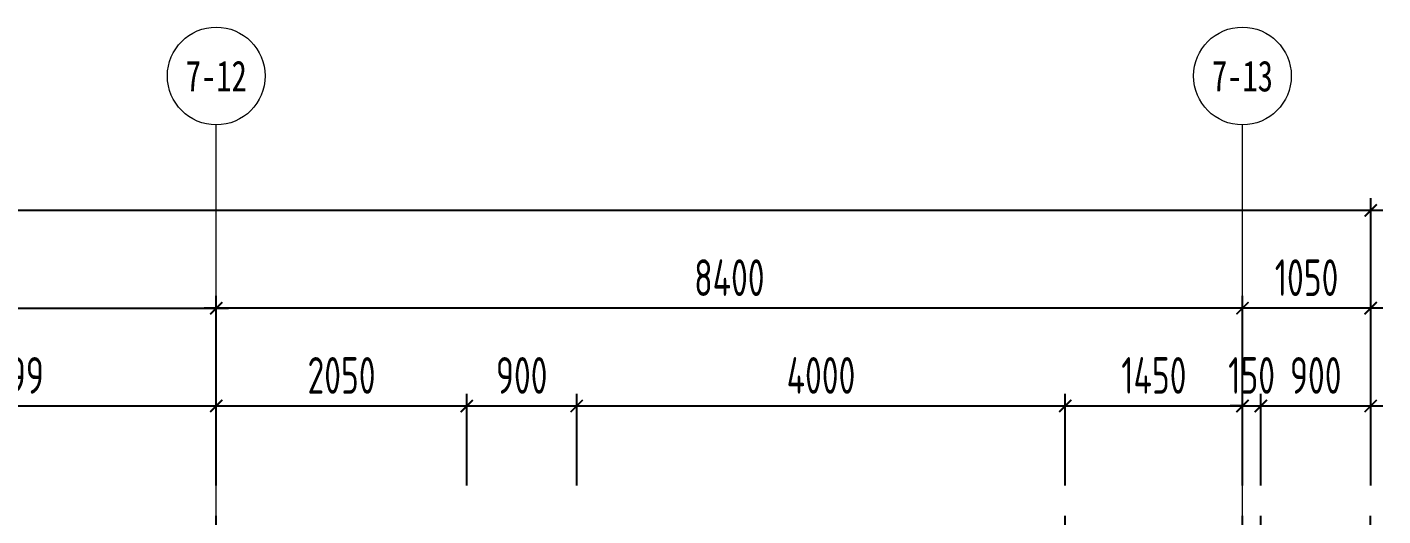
# Model space of a CAD drawing. Header units: millimetres. Extents: x -202076 to 1082610, y -439651 to 179350.
# Drawn here: x 449349 to 460448, y -387590 to -383590 of the extents above; entities that cross this region are included whole.
import ezdxf
from ezdxf.enums import TextEntityAlignment as Align

# ---------------------------------------------------------------- set-up
doc = ezdxf.new("R2010")
doc.units = ezdxf.units.MM
doc.header["$LTSCALE"] = 1000
doc.linetypes.add('DOTE', pattern=[2.42, 2, -0.2, 0.02, -0.2])
for name, color, linetype in [('02-TEXT_轴号', 7, 'Continuous'), ('A_AXIS-轴线', 36, 'DOTE'), ('AXIS_TEXT', 7, 'Continuous')]:
    doc.layers.add(name, color=color, linetype=linetype)
doc.layers.add('DIM', color=3, linetype='Continuous', lineweight=0)
doc.styles.add('_TCH_AXIS', font='STXIHEI.TTF', dxfattribs={"width": 0.75})
doc.styles.add('COMPLEX', font='COMPLEX')
doc.styles.add('TSSD_Dimension', font='tssdeng.shx', dxfattribs={"width": 0.7, "bigfont": 'hztxt.shx'})
doc.dimstyles.new('TSSD_100_100', dxfattribs={"dimtxt": 300, "dimasz": 100, "dimexe": 100, "dimexo": 250, "dimgap": 100, "dimtad": 1, "dimdec": 0, "dimzin": 0, "dimdsep": 46, "dimtxsty": 'TSSD_Dimension', "dimblk": 'ARCHTICK', "dimcen": 0, "dimdle": 100, "dimclrt": 7, "dimadec": 0, "dimazin": 0, "dimtfac": 1, "dimtdec": 0, "dimtix": 1, "dimtmove": 2, "dimatfit": 3, "dimfxl": 1, "dimtolj": 1, "dimtzin": 0, "dimarcsym": 0})

# ---------------------------------------------------------------- blocks, each defined once
blk = doc.blocks.new('_AXISO')
blk.add_circle((0, 0), 0.5)
at = {"layer": 'AXIS_TEXT', "style": 'COMPLEX', "width": 1.041667}
blk.add_attdef('A', text='', height=0.56, dxfattribs=at).set_placement((-0.25, -0.28), (0.25, -0.28), align=Align.FIT)
blk = doc.blocks.new('_ARCHTICK')
at = {"color": 0, "linetype": 'ByBlock', "const_width": 0.15}
blk.add_lwpolyline([(-0.5, -0.5), (0.5, 0.5)], dxfattribs=at)
blk = doc.blocks.new('*D2804')
at = {"layer": 'Defpoints', "color": 0, "transparency": 16777216}
for p in [(450898, -385890), (442498, -387590), (450898, -387590)]:
    blk.add_point(p, dxfattribs=at)
at = {"layer": 'DIM', "color": 0, "lineweight": -2, "transparency": 16777216}
for p, q in [((442398, -385890), (450998, -385890)), ((442498, -387340), (442498, -385790)), ((450898, -387340), (450898, -385790))]:
    blk.add_line(p, q, dxfattribs=at)
at = {"layer": 'DIM', "color": 0, "lineweight": -2, "transparency": 16777216, "xscale": 100, "yscale": 100, "zscale": 100, "rotation": 180}
blk.add_blockref('_ARCHTICK', (442498, -385890), dxfattribs=at)
at = {"layer": 'DIM', "color": 0, "lineweight": -2, "transparency": 16777216, "xscale": 100, "yscale": 100, "zscale": 100}
blk.add_blockref('_ARCHTICK', (450898, -385890), dxfattribs=at)
at = {"layer": 'DIM', "color": 7, "transparency": 16777216, "insert": (446698, -385640), "char_height": 300, "attachment_point": 5, "style": 'TSSD_Dimension'}
blk.add_mtext('\\A1;8400', dxfattribs=at)
blk = doc.blocks.new('*D2813')
at = {"layer": 'Defpoints', "color": 0, "transparency": 16777216}
for p in [(453848, -386690), (452948, -387590), (453848, -387590)]:
    blk.add_point(p, dxfattribs=at)
at = {"layer": 'DIM', "color": 0, "lineweight": -2, "transparency": 16777216}
for p, q in [((452948, -387340), (452948, -386590)), ((453848, -387340), (453848, -386590)), ((452848, -386690), (453948, -386690))]:
    blk.add_line(p, q, dxfattribs=at)
at = {"layer": 'DIM', "color": 0, "lineweight": -2, "transparency": 16777216, "xscale": 100, "yscale": 100, "zscale": 100, "rotation": 180}
blk.add_blockref('_ARCHTICK', (452948, -386690), dxfattribs=at)
at = {"layer": 'DIM', "color": 0, "lineweight": -2, "transparency": 16777216, "xscale": 100, "yscale": 100, "zscale": 100}
blk.add_blockref('_ARCHTICK', (453848, -386690), dxfattribs=at)
at = {"layer": 'DIM', "color": 7, "transparency": 16777216, "insert": (453398, -386440), "char_height": 300, "attachment_point": 5, "style": 'TSSD_Dimension'}
blk.add_mtext('\\A1;900', dxfattribs=at)
blk = doc.blocks.new('*D2819')
at = {"layer": 'Defpoints', "color": 0, "transparency": 16777216}
for p in [(425698, -385090), (425698, -387590), (460348, -387590)]:
    blk.add_point(p, dxfattribs=at)
at = {"layer": 'DIM', "color": 0, "lineweight": -2, "transparency": 16777216}
for p, q in [((425698, -387340), (425698, -384990)), ((460348, -387340), (460348, -384990)), ((460448, -385090), (425598, -385090))]:
    blk.add_line(p, q, dxfattribs=at)
at = {"layer": 'DIM', "color": 0, "lineweight": -2, "transparency": 16777216, "xscale": 100, "yscale": 100, "zscale": 100, "rotation": 180}
blk.add_blockref('_ARCHTICK', (425698, -385090), dxfattribs=at)
at = {"layer": 'DIM', "color": 0, "lineweight": -2, "transparency": 16777216, "xscale": 100, "yscale": 100, "zscale": 100}
blk.add_blockref('_ARCHTICK', (460348, -385090), dxfattribs=at)
at = {"layer": 'DIM', "color": 7, "transparency": 16777216, "insert": (443023, -384840), "char_height": 300, "attachment_point": 5, "style": 'TSSD_Dimension'}
blk.add_mtext('\\A1;34650', dxfattribs=at)
blk = doc.blocks.new('*D2836')
at = {"layer": 'Defpoints', "color": 0, "transparency": 16777216}
for p in [(450898, -385890), (450898, -387590), (459298, -387590)]:
    blk.add_point(p, dxfattribs=at)
at = {"layer": 'DIM', "color": 0, "lineweight": -2, "transparency": 16777216}
for p, q in [((459398, -385890), (450798, -385890)), ((450898, -387340), (450898, -385790)), ((459298, -387340), (459298, -385790))]:
    blk.add_line(p, q, dxfattribs=at)
at = {"layer": 'DIM', "color": 0, "lineweight": -2, "transparency": 16777216, "xscale": 100, "yscale": 100, "zscale": 100, "rotation": 180}
blk.add_blockref('_ARCHTICK', (450898, -385890), dxfattribs=at)
at = {"layer": 'DIM', "color": 0, "lineweight": -2, "transparency": 16777216, "xscale": 100, "yscale": 100, "zscale": 100}
blk.add_blockref('_ARCHTICK', (459298, -385890), dxfattribs=at)
at = {"layer": 'DIM', "color": 7, "transparency": 16777216, "insert": (455098, -385640), "char_height": 300, "attachment_point": 5, "style": 'TSSD_Dimension'}
blk.add_mtext('\\A1;8400', dxfattribs=at)
blk = doc.blocks.new('*D2837')
at = {"layer": 'Defpoints', "color": 0, "transparency": 16777216}
for p in [(459298, -386690), (457848, -387590), (459298, -387590)]:
    blk.add_point(p, dxfattribs=at)
at = {"layer": 'DIM', "color": 0, "lineweight": -2, "transparency": 16777216}
for p, q in [((457848, -387340), (457848, -386590)), ((459298, -387340), (459298, -386590)), ((457748, -386690), (459398, -386690))]:
    blk.add_line(p, q, dxfattribs=at)
at = {"layer": 'DIM', "color": 0, "lineweight": -2, "transparency": 16777216, "xscale": 100, "yscale": 100, "zscale": 100, "rotation": 180}
blk.add_blockref('_ARCHTICK', (457848, -386690), dxfattribs=at)
at = {"layer": 'DIM', "color": 0, "lineweight": -2, "transparency": 16777216, "xscale": 100, "yscale": 100, "zscale": 100}
blk.add_blockref('_ARCHTICK', (459298, -386690), dxfattribs=at)
at = {"layer": 'DIM', "color": 7, "transparency": 16777216, "insert": (458573, -386440), "char_height": 300, "attachment_point": 5, "style": 'TSSD_Dimension'}
blk.add_mtext('\\A1;1450', dxfattribs=at)
blk = doc.blocks.new('*D2841')
at = {"layer": 'Defpoints', "color": 0, "transparency": 16777216}
for p in [(450898, -386690), (447499, -387590), (450898, -387590)]:
    blk.add_point(p, dxfattribs=at)
at = {"layer": 'DIM', "color": 0, "lineweight": -2, "transparency": 16777216}
for p, q in [((447499, -387340), (447499, -386590)), ((450898, -387340), (450898, -386590)), ((447399, -386690), (450998, -386690))]:
    blk.add_line(p, q, dxfattribs=at)
at = {"layer": 'DIM', "color": 0, "lineweight": -2, "transparency": 16777216, "xscale": 100, "yscale": 100, "zscale": 100, "rotation": 180}
blk.add_blockref('_ARCHTICK', (447499, -386690), dxfattribs=at)
at = {"layer": 'DIM', "color": 0, "lineweight": -2, "transparency": 16777216, "xscale": 100, "yscale": 100, "zscale": 100}
blk.add_blockref('_ARCHTICK', (450898, -386690), dxfattribs=at)
at = {"layer": 'DIM', "color": 7, "transparency": 16777216, "insert": (449198, -386440), "char_height": 300, "attachment_point": 5, "style": 'TSSD_Dimension'}
blk.add_mtext('\\A1;3399', dxfattribs=at)
blk = doc.blocks.new('*D2846')
at = {"layer": 'Defpoints', "color": 0, "transparency": 16777216}
for p in [(459448, -386690), (459298, -387590), (459448, -387590)]:
    blk.add_point(p, dxfattribs=at)
at = {"layer": 'DIM', "color": 0, "lineweight": -2, "transparency": 16777216}
for p, q in [((459298, -387340), (459298, -386590)), ((459448, -387340), (459448, -386590)), ((459298, -386690), (459198, -386690)), ((459298, -386690), (459448, -386690)), ((459448, -386690), (459548, -386690))]:
    blk.add_line(p, q, dxfattribs=at)
at = {"layer": 'DIM', "color": 0, "lineweight": -2, "transparency": 16777216, "xscale": 100, "yscale": 100, "zscale": 100}
blk.add_blockref('_ARCHTICK', (459298, -386690), dxfattribs=at)
at = {"layer": 'DIM', "color": 0, "lineweight": -2, "transparency": 16777216, "xscale": 100, "yscale": 100, "zscale": 100, "rotation": 180}
blk.add_blockref('_ARCHTICK', (459448, -386690), dxfattribs=at)
at = {"layer": 'DIM', "color": 7, "transparency": 16777216, "insert": (459373, -386440), "char_height": 300, "attachment_point": 5, "style": 'TSSD_Dimension'}
blk.add_mtext('\\A1;150', dxfattribs=at)
blk = doc.blocks.new('*D2847')
at = {"layer": 'Defpoints', "color": 0, "transparency": 16777216}
for p in [(460348, -386690), (459448, -387590), (460348, -387590)]:
    blk.add_point(p, dxfattribs=at)
at = {"layer": 'DIM', "color": 0, "lineweight": -2, "transparency": 16777216}
for p, q in [((459448, -387340), (459448, -386590)), ((460348, -387340), (460348, -386590)), ((459348, -386690), (460448, -386690))]:
    blk.add_line(p, q, dxfattribs=at)
at = {"layer": 'DIM', "color": 0, "lineweight": -2, "transparency": 16777216, "xscale": 100, "yscale": 100, "zscale": 100, "rotation": 180}
blk.add_blockref('_ARCHTICK', (459448, -386690), dxfattribs=at)
at = {"layer": 'DIM', "color": 0, "lineweight": -2, "transparency": 16777216, "xscale": 100, "yscale": 100, "zscale": 100}
blk.add_blockref('_ARCHTICK', (460348, -386690), dxfattribs=at)
at = {"layer": 'DIM', "color": 7, "transparency": 16777216, "insert": (459898, -386440), "char_height": 300, "attachment_point": 5, "style": 'TSSD_Dimension'}
blk.add_mtext('\\A1;900', dxfattribs=at)
blk = doc.blocks.new('*D2848')
at = {"layer": 'Defpoints', "color": 0, "transparency": 16777216}
for p in [(459298, -385890), (459298, -387590), (460348, -387590)]:
    blk.add_point(p, dxfattribs=at)
at = {"layer": 'DIM', "color": 0, "lineweight": -2, "transparency": 16777216}
for p, q in [((460448, -385890), (459198, -385890)), ((459298, -387340), (459298, -385790)), ((460348, -387340), (460348, -385790))]:
    blk.add_line(p, q, dxfattribs=at)
at = {"layer": 'DIM', "color": 0, "lineweight": -2, "transparency": 16777216, "xscale": 100, "yscale": 100, "zscale": 100, "rotation": 180}
blk.add_blockref('_ARCHTICK', (459298, -385890), dxfattribs=at)
at = {"layer": 'DIM', "color": 0, "lineweight": -2, "transparency": 16777216, "xscale": 100, "yscale": 100, "zscale": 100}
blk.add_blockref('_ARCHTICK', (460348, -385890), dxfattribs=at)
at = {"layer": 'DIM', "color": 7, "transparency": 16777216, "insert": (459823, -385640), "char_height": 300, "attachment_point": 5, "style": 'TSSD_Dimension'}
blk.add_mtext('\\A1;1050', dxfattribs=at)
blk = doc.blocks.new('*D3634')
at = {"layer": 'Defpoints', "color": 0, "transparency": 16777216}
for p in [(452948, -386690), (450898, -387590), (452948, -387590)]:
    blk.add_point(p, dxfattribs=at)
at = {"layer": 'DIM', "color": 0, "lineweight": -2, "transparency": 16777216}
for p, q in [((450898, -387340), (450898, -386590)), ((452948, -387340), (452948, -386590)), ((450798, -386690), (453048, -386690))]:
    blk.add_line(p, q, dxfattribs=at)
at = {"layer": 'DIM', "color": 0, "lineweight": -2, "transparency": 16777216, "xscale": 100, "yscale": 100, "zscale": 100, "rotation": 180}
blk.add_blockref('_ARCHTICK', (450898, -386690), dxfattribs=at)
at = {"layer": 'DIM', "color": 0, "lineweight": -2, "transparency": 16777216, "xscale": 100, "yscale": 100, "zscale": 100}
blk.add_blockref('_ARCHTICK', (452948, -386690), dxfattribs=at)
at = {"layer": 'DIM', "color": 7, "transparency": 16777216, "insert": (451923, -386440), "char_height": 300, "attachment_point": 5, "style": 'TSSD_Dimension'}
blk.add_mtext('\\A1;2050', dxfattribs=at)
blk = doc.blocks.new('*D3635')
at = {"layer": 'Defpoints', "color": 0, "transparency": 16777216}
for p in [(457848, -386690), (453848, -387590), (457848, -387590)]:
    blk.add_point(p, dxfattribs=at)
at = {"layer": 'DIM', "color": 0, "lineweight": -2, "transparency": 16777216}
for p, q in [((453848, -387340), (453848, -386590)), ((457848, -387340), (457848, -386590)), ((453748, -386690), (457948, -386690))]:
    blk.add_line(p, q, dxfattribs=at)
at = {"layer": 'DIM', "color": 0, "lineweight": -2, "transparency": 16777216, "xscale": 100, "yscale": 100, "zscale": 100, "rotation": 180}
blk.add_blockref('_ARCHTICK', (453848, -386690), dxfattribs=at)
at = {"layer": 'DIM', "color": 0, "lineweight": -2, "transparency": 16777216, "xscale": 100, "yscale": 100, "zscale": 100}
blk.add_blockref('_ARCHTICK', (457848, -386690), dxfattribs=at)
at = {"layer": 'DIM', "color": 7, "transparency": 16777216, "insert": (455848, -386440), "char_height": 300, "attachment_point": 5, "style": 'TSSD_Dimension'}
blk.add_mtext('\\A1;4000', dxfattribs=at)

msp = doc.modelspace()

# ---------------------------------------------------------------- linework, layer by layer
at = {"layer": 'A_AXIS-轴线'}
for p, q in [((450897.6, -400189.5), (450897.6, -387589.5)), ((457847.6, -400189.5), (457847.6, -387589.5)), ((459297.6, -400189.5), (459297.6, -387589.5)), ((459447.6, -400189.5), (459447.6, -387589.5)), ((460347.6, -400189.5), (460347.6, -387589.5))]:
    msp.add_line(p, q, dxfattribs=at)
at = {"layer": 'DIM'}
for p, q in [((450897.6, -387589.5), (450897.6, -384389.5)), ((459297.6, -387589.5), (459297.6, -384389.5))]:
    msp.add_line(p, q, dxfattribs=at)

# ---------------------------------------------------------------- block references
ref = msp.add_blockref('_AXISO', (450897.6, -383989.5), dxfattribs=dict(at, xscale=800, yscale=800, zscale=800))
ref.add_attrib('A', '7-12', dxfattribs={"layer": '02-TEXT_轴号', "height": 252.11, "style": '_TCH_AXIS', "width": 0.743037}).set_placement((450647.6, -384115.6), (451147.7, -384115.6), align=Align.FIT)
ref = msp.add_blockref('_AXISO', (459297.6, -383989.5), dxfattribs=dict(at, xscale=800, yscale=800, zscale=800))
ref.add_attrib('A', '7-13', dxfattribs={"layer": '02-TEXT_轴号', "height": 252.11, "style": '_TCH_AXIS', "width": 0.743037}).set_placement((459047.6, -384115.6), (459547.7, -384115.6), align=Align.FIT)

# ---------------------------------------------------------------- dimensions: what is measured, and where the dimension line sits
for base, p1, p2, picture, middle in [((425697.6, -385089.5), (460347.6, -387589.5), (425697.6, -387589.5), '*D2819', (443022.6, -384839.5)), ((450897.6, -385889.5), (442497.6, -387589.5), (450897.6, -387589.5), '*D2804', (446697.6, -385639.5)), ((450897.6, -386689.5), (447499, -387589.5), (450897.6, -387589.5), '*D2841', (449198.3, -386439.5)), ((452947.6, -386689.5), (450897.6, -387589.5), (452947.6, -387589.5), '*D3634', (451922.6, -386439.5)), ((453847.6, -386689.5), (452947.6, -387589.5), (453847.6, -387589.5), '*D2813', (453397.6, -386439.5)), ((457847.6, -386689.5), (453847.6, -387589.5), (457847.6, -387589.5), '*D3635', (455847.6, -386439.5)), ((459297.6, -386689.5), (457847.6, -387589.5), (459297.6, -387589.5), '*D2837', (458572.6, -386439.5)), ((459447.6, -386689.5), (459297.6, -387589.5), (459447.6, -387589.5), '*D2846', (459372.6, -386439.5)), ((460347.6, -386689.5), (459447.6, -387589.5), (460347.6, -387589.5), '*D2847', (459897.6, -386439.5))]:
    dim = msp.add_linear_dim(base=base, p1=p1, p2=p2, dimstyle='TSSD_100_100', dxfattribs=at)
    dim.commit()
    dim.dimension.update_dxf_attribs({"geometry": picture, "text_midpoint": middle})
for base, p1, p2, picture, middle in [((450897.6, -385889.5), (459297.6, -387589.5), (450897.6, -387589.5), '*D2836', (455097.6, -385639.5)), ((459297.6, -385889.5), (460347.6, -387589.5), (459297.6, -387589.5), '*D2848', (459822.6, -385639.5))]:
    dim = msp.add_linear_dim(base=base, p1=p1, p2=p2, angle=180, dimstyle='TSSD_100_100', dxfattribs=at)
    dim.commit()
    dim.dimension.update_dxf_attribs({"geometry": picture, "text_midpoint": middle})

doc.saveas('drawing.dxf')
